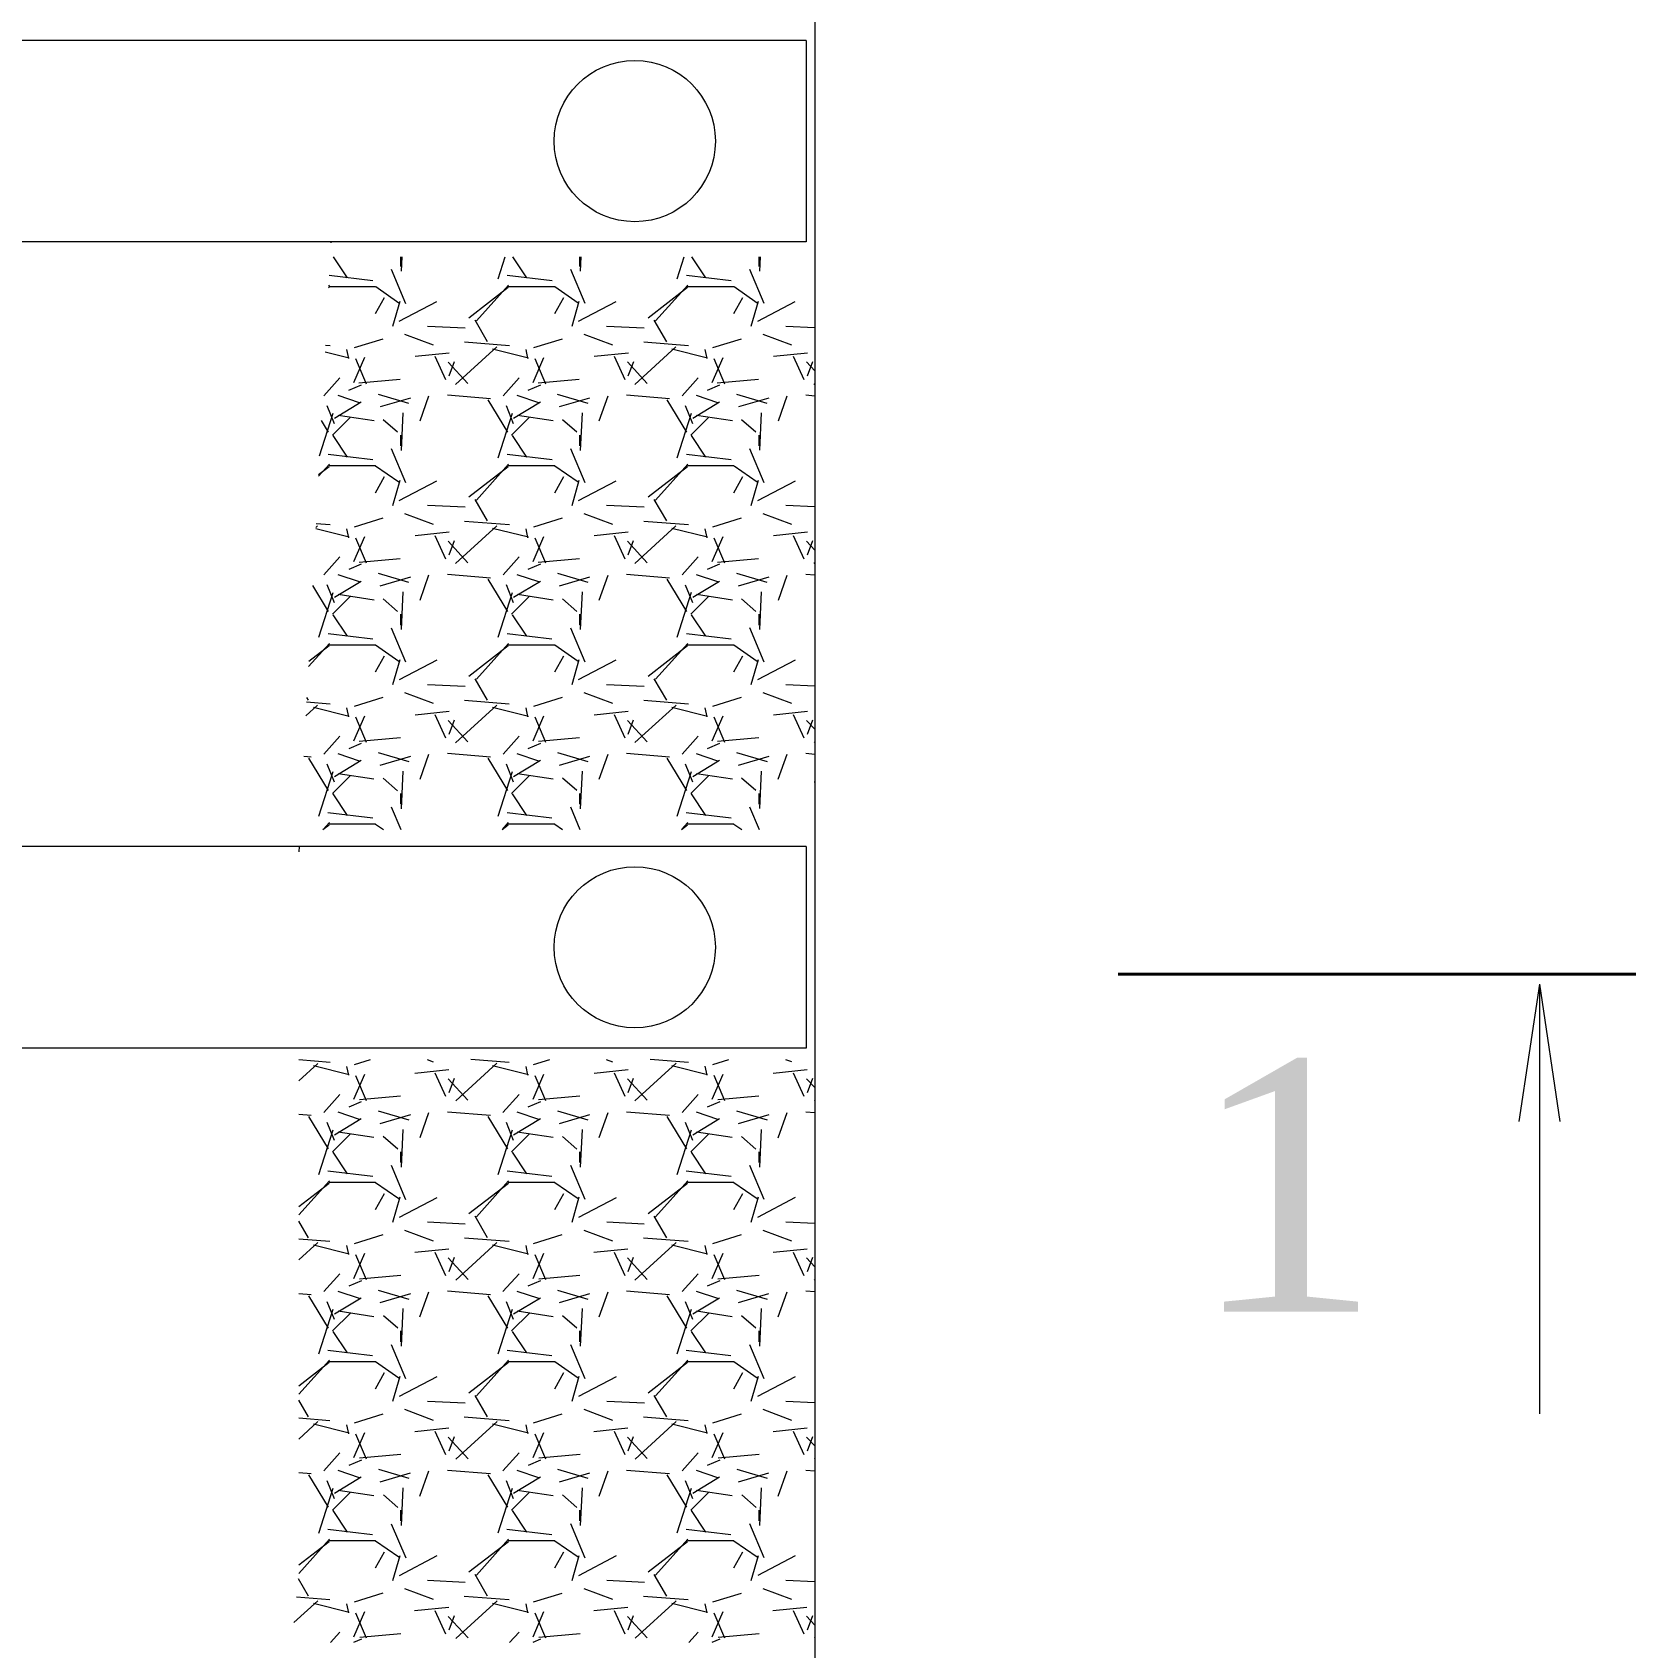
# Model space of a CAD drawing. Header units: millimetres. Extents: x -46762 to 217101, y -107409 to 31524.
# Drawn here: x 207689 to 209280, y -55117 to -53514 of the extents above; entities that cross this region are included whole.
import ezdxf

# ---------------------------------------------------------------- set-up
doc = ezdxf.new("R2010")
doc.units = ezdxf.units.MM
doc.linetypes.add('ACAD_ISO10W100', pattern=[18, 12, -3, 0, -3])
doc.styles.get("Standard").update_dxf_attribs({"font": 'TIMES.TTF'})

msp = doc.modelspace()

# ---------------------------------------------------------------- linework, layer by layer
at = {"color": 7, "linetype": 'ACAD_ISO10W100', "lineweight": 0, "ltscale": 60}
msp.add_line((208464.99, -51197.15), (208464.99, -57646), dxfattribs=at)
at = {"color": 7, "lineweight": 13}
for p, q in [((208464.99, -51911.04), (208464.99, -56559.88)), ((208456.45, -53521.57), (207273.53, -53521.57)), ((208456.45, -53521.57), (208456.45, -53721.57)), ((208456.45, -53721.57), (207273.53, -53721.57)), ((207984.83, -53721.57), (207984.85, -53722.4)), ((207987.26, -53736.38), (208001.16, -53757.23)), ((208054.14, -53746.13), (208054.14, -53736.38)), ((208055.27, -53736.38), (208054.59, -53750.63)), ((208150.79, -53758.18), (208157.76, -53736.38)), ((208165.06, -53736.38), (208178.96, -53757.23)), ((208231.94, -53746.13), (208231.94, -53736.38)), ((208233.07, -53736.38), (208232.39, -53750.6)), ((208328.59, -53758.15), (208335.56, -53736.38)), ((208342.86, -53736.38), (208356.76, -53757.23)), ((208409.74, -53746.13), (208409.74, -53736.38)), ((208410.87, -53736.38), (208410.19, -53750.57)), ((207983.15, -53754.54), (208026.58, -53759.75)), ((208044.81, -53748.77), (208059.03, -53782.55)), ((208159.93, -53754.42), (208204.38, -53759.75)), ((208222.59, -53748.73), (208236.82, -53782.51)), ((208337.74, -53754.42), (208382.19, -53759.75)), ((208400.37, -53748.69), (208414.6, -53782.47)), ((207982.5, -53767.01), (207983.1, -53766.55)), ((207982.59, -53765.28), (207983.43, -53764.35)), ((207983.02, -53765.69), (208029.25, -53765.69)), ((208029.31, -53792.63), (208038.2, -53776.63)), ((208029.32, -53765.88), (208052.44, -53781.88)), ((208121.79, -53796.77), (208160.91, -53766.54)), ((208129.22, -53799.91), (208161.23, -53764.35)), ((208160.82, -53765.69), (208207.05, -53765.69)), ((208207.09, -53792.66), (208215.98, -53776.66)), ((208207.13, -53765.89), (208230.25, -53781.89)), ((208299.6, -53796.76), (208338.72, -53766.53)), ((208307.02, -53799.91), (208339.03, -53764.35)), ((208338.62, -53765.69), (208384.85, -53765.69)), ((208384.88, -53792.69), (208393.77, -53776.69)), ((208384.95, -53765.89), (208408.06, -53781.9)), ((208053.17, -53780.65), (208046.06, -53805.54)), ((208089.76, -53781.15), (208052.42, -53800.7)), ((208230.97, -53780.65), (208223.86, -53805.54)), ((208267.59, -53781.13), (208230.25, -53800.69)), ((208408.77, -53780.64), (208401.66, -53805.54)), ((208445.41, -53781.12), (208408.08, -53800.67)), ((208080.65, -53805.04), (208117.99, -53806.82)), ((208140.41, -53820.72), (208127.96, -53799.38)), ((208258.45, -53805.04), (208295.79, -53806.82)), ((208318.21, -53820.72), (208305.76, -53799.38)), ((208436.25, -53805.04), (208464.99, -53806.41)), ((207984.23, -53824.63), (207979.48, -53824.25)), ((207984.23, -53824.63), (207979.48, -53824.25)), ((208008.41, -53826.51), (208036.85, -53817.62)), ((208057.93, -53813.14), (208086.38, -53823.81)), ((208149.45, -53825.64), (208108.56, -53862.98)), ((208162.03, -53824.63), (208117.58, -53821.07)), ((208162.03, -53824.63), (208117.58, -53821.07)), ((208186.2, -53826.51), (208214.65, -53817.62)), ((208235.73, -53813.14), (208264.18, -53823.81)), ((208327.3, -53825.61), (208286.4, -53862.94)), ((208339.84, -53824.63), (208295.39, -53821.07)), ((208339.84, -53824.63), (208295.39, -53821.07)), ((208363.99, -53826.51), (208392.44, -53817.62)), ((208413.52, -53813.14), (208441.97, -53823.81)), ((208003.16, -53836.89), (207979.13, -53830.88)), ((208002.63, -53837.36), (208000.85, -53828.47)), ((208007.79, -53861), (208018.45, -53836.11)), ((208009.34, -53837.39), (208020, -53862.28)), ((208102.29, -53831.89), (208068.51, -53835.45)), ((208088.08, -53835.03), (208098.75, -53858.15)), ((208120.88, -53862.09), (208101.32, -53840.75)), ((208102.22, -53854.32), (208107.55, -53840.1)), ((208180.96, -53836.89), (208145.4, -53828)), ((208180.42, -53837.35), (208178.64, -53828.46)), ((208185.58, -53861.02), (208196.25, -53836.13)), ((208187.13, -53837.37), (208197.8, -53862.26)), ((208280.08, -53831.89), (208246.3, -53835.45)), ((208265.89, -53835.06), (208276.56, -53858.17)), ((208298.67, -53862.07), (208279.11, -53840.73)), ((208280.01, -53854.33), (208285.35, -53840.11)), ((208358.76, -53836.89), (208323.2, -53828)), ((208358.22, -53837.33), (208356.44, -53828.44)), ((208363.37, -53861.03), (208374.04, -53836.14)), ((208364.92, -53837.36), (208375.59, -53862.25)), ((208457.88, -53831.89), (208424.09, -53835.45)), ((208443.7, -53835.08), (208454.37, -53858.2)), ((208464.99, -53849.55), (208456.89, -53840.72)), ((208457.81, -53854.34), (208463.14, -53840.11)), ((207993.91, -53856.41), (207977.91, -53874.19)), ((208053.61, -53858.24), (208012.72, -53861.8)), ((208171.7, -53856.42), (208155.7, -53874.2)), ((208231.42, -53858.24), (208190.53, -53861.8)), ((208349.5, -53856.43), (208333.49, -53874.21)), ((208409.23, -53858.24), (208368.34, -53861.8)), ((208013.3, -53881.17), (207991.96, -53874.06)), ((208014.95, -53863.68), (208002.51, -53869.01)), ((208031.8, -53872.63), (208062.03, -53881.52)), ((208073.34, -53899.16), (208082.23, -53874.27)), ((208143.11, -53877.35), (208100.44, -53873.79)), ((208191.1, -53881.17), (208169.76, -53874.06)), ((208192.76, -53863.67), (208180.32, -53869.01)), ((208209.59, -53872.63), (208239.82, -53881.52)), ((208251.12, -53899.2), (208260.01, -53874.3)), ((208320.91, -53877.35), (208278.24, -53873.79)), ((208368.9, -53881.17), (208347.56, -53874.06)), ((208370.58, -53863.67), (208358.13, -53869)), ((208387.39, -53872.63), (208417.61, -53881.52)), ((208428.91, -53899.23), (208437.8, -53874.34)), ((208464.99, -53874.54), (208456.04, -53873.79)), ((208464.99, -53862.22), (208464.24, -53862.91)), ((207973.7, -53933.73), (207987.2, -53891.54)), ((207980.97, -53883.89), (207988.08, -53901.67)), ((207988.4, -53896.34), (208015.07, -53880.33)), ((208033.97, -53885.05), (208064.2, -53876.16)), ((208056.37, -53891.09), (208054.59, -53928.42)), ((208160.47, -53910.37), (208140.91, -53878.37)), ((208150.79, -53935.97), (208165.01, -53891.52)), ((208158.77, -53883.9), (208165.88, -53901.68)), ((208166.2, -53896.33), (208192.87, -53880.33)), ((208211.76, -53885.05), (208241.99, -53876.16)), ((208234.17, -53891.06), (208232.39, -53928.4)), ((208338.27, -53910.37), (208318.71, -53878.37)), ((208328.59, -53935.95), (208342.82, -53891.5)), ((208336.57, -53883.9), (208343.69, -53901.68)), ((208344, -53896.33), (208370.67, -53880.33)), ((208389.56, -53885.06), (208419.78, -53876.17)), ((208411.97, -53891.03), (208410.19, -53928.37)), ((207982.66, -53910.37), (207975.55, -53898.73)), ((208004.23, -53895.46), (207986.45, -53913.24)), ((208027.73, -53899.12), (207992.17, -53893.79)), ((208051.06, -53910.49), (208036.83, -53898.04)), ((208182.03, -53895.46), (208164.25, -53913.24)), ((208205.53, -53899.12), (208169.97, -53893.79)), ((208228.84, -53910.47), (208214.61, -53898.02)), ((208359.83, -53895.46), (208342.05, -53913.24)), ((208383.34, -53899.12), (208347.78, -53893.79)), ((208406.62, -53910.45), (208392.39, -53898.01)), ((207986.93, -53913.69), (208001.16, -53935.03)), ((208054.14, -53923.93), (208054.14, -53913.26)), ((208164.73, -53913.69), (208178.96, -53935.03)), ((208231.94, -53923.93), (208231.94, -53913.26)), ((208342.53, -53913.69), (208356.76, -53935.03)), ((208409.74, -53923.93), (208409.74, -53913.26)), ((207982.08, -53932.21), (208026.53, -53937.55)), ((208044.82, -53926.59), (208059.04, -53960.37)), ((208159.88, -53932.21), (208204.34, -53937.55)), ((208222.6, -53926.55), (208236.82, -53960.33)), ((208337.69, -53932.21), (208382.14, -53937.55)), ((208400.38, -53926.51), (208414.61, -53960.29)), ((207972.63, -53954.15), (207983.43, -53942.15)), ((207972.72, -53952.37), (207983.11, -53944.34)), ((207983.02, -53943.49), (208029.25, -53943.49)), ((208029.3, -53943.67), (208052.42, -53959.67)), ((208029.3, -53970.45), (208038.19, -53954.45)), ((208121.81, -53974.56), (208160.92, -53944.33)), ((208129.22, -53977.71), (208161.23, -53942.15)), ((208160.82, -53943.49), (208207.05, -53943.49)), ((208207.09, -53970.48), (208215.98, -53954.48)), ((208207.12, -53943.68), (208230.23, -53959.68)), ((208299.62, -53974.55), (208338.73, -53944.33)), ((208307.02, -53977.71), (208339.03, -53942.15)), ((208338.62, -53943.49), (208384.85, -53943.49)), ((208384.87, -53970.51), (208393.76, -53954.51)), ((208384.93, -53943.68), (208408.04, -53959.69)), ((208053.17, -53958.45), (208046.06, -53983.34)), ((208089.81, -53958.92), (208052.47, -53978.48)), ((208230.97, -53958.45), (208223.86, -53983.34)), ((208267.64, -53958.9), (208230.3, -53978.46)), ((208408.77, -53958.44), (208401.66, -53983.34)), ((208445.46, -53958.89), (208408.13, -53978.44)), ((208080.68, -53982.84), (208118.01, -53984.62)), ((208140.41, -53998.52), (208127.96, -53977.19)), ((208258.48, -53982.84), (208295.81, -53984.62)), ((208318.21, -53998.52), (208305.76, -53977.18)), ((208436.27, -53982.84), (208464.99, -53984.21)), ((207971.66, -54003.44), (207969.94, -54005.01)), ((207984.18, -54002.43), (207970.14, -54001.3)), ((207984.18, -54002.43), (207970.14, -54001.3)), ((208008.38, -54004.32), (208036.83, -53995.43)), ((208057.95, -53990.95), (208086.4, -54001.62)), ((208149.5, -54003.4), (208108.61, -54040.74)), ((208161.98, -54002.43), (208117.53, -53998.87)), ((208161.98, -54002.43), (208117.53, -53998.87)), ((208186.17, -54004.32), (208214.62, -53995.43)), ((208235.75, -53990.95), (208264.19, -54001.62)), ((208327.34, -54003.36), (208286.45, -54040.7)), ((208339.78, -54002.43), (208295.33, -53998.87)), ((208339.78, -54002.43), (208295.33, -53998.87)), ((208363.97, -54004.32), (208392.41, -53995.43)), ((208413.54, -53990.95), (208441.99, -54001.61)), ((208003.16, -54014.69), (207969.87, -54006.36)), ((208002.63, -54015.16), (208000.85, -54006.27)), ((208007.78, -54038.81), (208018.45, -54013.92)), ((208009.34, -54015.2), (208020.01, -54040.09)), ((208102.22, -54009.7), (208068.44, -54013.25)), ((208088.07, -54012.82), (208098.74, -54035.94)), ((208120.89, -54039.9), (208101.34, -54018.57)), ((208102.21, -54032.12), (208107.55, -54017.9)), ((208180.96, -54014.69), (208145.4, -54005.8)), ((208180.42, -54015.15), (208178.65, -54006.26)), ((208185.57, -54038.83), (208196.24, -54013.93)), ((208187.13, -54015.18), (208197.8, -54040.07)), ((208280.01, -54009.7), (208246.23, -54013.25)), ((208265.88, -54012.85), (208276.55, -54035.96)), ((208298.68, -54039.89), (208279.12, -54018.55)), ((208280.01, -54032.13), (208285.34, -54017.91)), ((208358.76, -54014.69), (208323.2, -54005.8)), ((208358.22, -54015.14), (208356.44, -54006.25)), ((208363.37, -54038.84), (208374.03, -54013.95)), ((208364.92, -54015.16), (208375.59, -54040.06)), ((208457.8, -54009.7), (208424.02, -54013.26)), ((208443.69, -54012.87), (208454.36, -54035.98)), ((208464.99, -54027.35), (208456.91, -54018.53)), ((208457.81, -54032.14), (208463.14, -54017.92)), ((207993.91, -54034.22), (207977.9, -54052)), ((208171.7, -54034.23), (208155.69, -54052.01)), ((208349.49, -54034.24), (208333.49, -54052.02)), ((208013.3, -54058.97), (207991.96, -54051.86)), ((208014.98, -54041.47), (208002.53, -54046.8)), ((208053.73, -54036.03), (208012.83, -54039.59)), ((208031.83, -54050.44), (208062.06, -54059.33)), ((208143.12, -54055.15), (208100.45, -54051.59)), ((208191.1, -54058.97), (208169.76, -54051.86)), ((208192.79, -54041.46), (208180.35, -54046.79)), ((208231.54, -54036.03), (208190.64, -54039.59)), ((208209.62, -54050.44), (208239.85, -54059.33)), ((208320.92, -54055.15), (208278.25, -54051.59)), ((208368.9, -54058.97), (208347.56, -54051.86)), ((208370.61, -54041.45), (208358.16, -54046.79)), ((208409.35, -54036.03), (208368.45, -54039.59)), ((208387.41, -54050.43), (208417.64, -54059.32)), ((208464.99, -54052.34), (208456.05, -54051.59)), ((208464.99, -54040.02), (208464.29, -54040.66)), ((207982.66, -54088.17), (207966.92, -54062.41)), ((207980.97, -54061.68), (207988.08, -54079.46)), ((207988.4, -54074.13), (208015.07, -54058.13)), ((208033.94, -54062.86), (208064.17, -54053.97)), ((208073.33, -54076.98), (208082.22, -54052.08)), ((208160.46, -54088.17), (208140.91, -54056.17)), ((208158.77, -54061.69), (208165.88, -54079.47)), ((208166.2, -54074.13), (208192.87, -54058.13)), ((208211.74, -54062.86), (208241.96, -54053.97)), ((208251.12, -54077.01), (208260.01, -54052.12)), ((208338.27, -54088.17), (208318.71, -54056.17)), ((208336.57, -54061.7), (208343.69, -54079.48)), ((208344, -54074.13), (208370.67, -54058.13)), ((208389.53, -54062.86), (208419.75, -54053.97)), ((208428.91, -54077.04), (208437.8, -54052.15)), ((207972.98, -54113.78), (207987.21, -54069.33)), ((208004.23, -54073.26), (207986.45, -54091.04)), ((208027.7, -54076.92), (207992.14, -54071.58)), ((208051.08, -54088.31), (208036.86, -54075.86)), ((208056.37, -54068.89), (208054.59, -54106.22)), ((208150.79, -54113.76), (208165.01, -54069.31)), ((208182.03, -54073.26), (208164.25, -54091.04)), ((208205.5, -54076.92), (208169.94, -54071.58)), ((208228.86, -54088.29), (208214.64, -54075.84)), ((208234.17, -54068.86), (208232.39, -54106.2)), ((208328.6, -54113.74), (208342.82, -54069.29)), ((208359.83, -54073.26), (208342.05, -54091.04)), ((208383.3, -54076.92), (208347.74, -54071.58)), ((208406.64, -54088.27), (208392.42, -54075.83)), ((208411.97, -54068.83), (208410.19, -54106.17)), ((207986.93, -54091.49), (208001.16, -54112.83)), ((208054.14, -54101.73), (208054.14, -54091.06)), ((208164.73, -54091.49), (208178.96, -54112.83)), ((208231.94, -54101.73), (208231.94, -54091.06)), ((208342.53, -54091.49), (208356.76, -54112.83)), ((208409.74, -54101.73), (208409.74, -54091.06)), ((207982.03, -54110.01), (208026.48, -54115.34)), ((208044.82, -54104.41), (208059.05, -54138.19)), ((208159.84, -54110.01), (208204.29, -54115.34)), ((208222.61, -54104.37), (208236.83, -54138.15)), ((208337.64, -54110.01), (208382.09, -54115.34)), ((208400.39, -54104.32), (208414.61, -54138.11)), ((207962.66, -54143.02), (207983.43, -54119.95)), ((207962.94, -54137.73), (207983.13, -54122.13)), ((207983.02, -54121.29), (208029.25, -54121.29)), ((208029.29, -54121.46), (208052.4, -54137.46)), ((208121.82, -54152.35), (208160.94, -54122.12)), ((208129.22, -54155.51), (208161.23, -54119.95)), ((208160.82, -54121.29), (208207.05, -54121.29)), ((208207.1, -54121.47), (208230.21, -54137.47)), ((208299.63, -54152.34), (208338.75, -54122.12)), ((208307.02, -54155.51), (208339.03, -54119.95)), ((208338.62, -54121.29), (208384.85, -54121.29)), ((208384.91, -54121.47), (208408.02, -54137.48)), ((208029.29, -54148.27), (208038.18, -54132.27)), ((208053.17, -54136.25), (208046.06, -54161.14)), ((208089.86, -54136.69), (208052.52, -54156.25)), ((208207.08, -54148.3), (208215.97, -54132.3)), ((208230.97, -54136.25), (208223.86, -54161.14)), ((208267.69, -54136.67), (208230.35, -54156.23)), ((208384.86, -54148.33), (208393.75, -54132.33)), ((208408.77, -54136.24), (208401.66, -54161.14)), ((208445.51, -54136.66), (208408.18, -54156.22)), ((208080.7, -54160.64), (208118.04, -54162.42)), ((208140.41, -54176.32), (208127.97, -54154.99)), ((208258.5, -54160.64), (208295.84, -54162.42)), ((208318.21, -54176.32), (208305.76, -54154.98)), ((208436.3, -54160.64), (208464.99, -54162.01)), ((207984.12, -54180.22), (207960.8, -54178.36)), ((207984.12, -54180.22), (207960.8, -54178.36)), ((207962.61, -54176.33), (207961.05, -54173.65)), ((208008.36, -54182.13), (208036.81, -54173.24)), ((208057.97, -54168.76), (208086.42, -54179.43)), ((208161.93, -54180.22), (208117.48, -54176.67)), ((208161.93, -54180.22), (208117.48, -54176.67)), ((208186.15, -54182.13), (208214.6, -54173.24)), ((208235.76, -54168.75), (208264.21, -54179.42)), ((208339.73, -54180.22), (208295.28, -54176.67)), ((208339.73, -54180.22), (208295.28, -54176.67)), ((208363.94, -54182.13), (208392.39, -54173.24)), ((208413.56, -54168.75), (208442, -54179.42)), ((207971.7, -54181.2), (207960.09, -54191.8)), ((208003.16, -54192.49), (207967.6, -54183.6)), ((208002.63, -54192.97), (208000.85, -54184.08)), ((208007.78, -54216.62), (208018.45, -54191.72)), ((208009.34, -54193), (208020.01, -54217.89)), ((208102.14, -54187.51), (208068.36, -54191.06)), ((208088.07, -54190.61), (208098.74, -54213.72)), ((208102.21, -54209.93), (208107.55, -54195.7)), ((208149.55, -54181.16), (208108.65, -54218.5)), ((208180.96, -54192.49), (208145.4, -54183.6)), ((208180.42, -54192.95), (208178.65, -54184.06)), ((208185.57, -54216.63), (208196.24, -54191.74)), ((208187.14, -54192.99), (208197.8, -54217.88)), ((208279.94, -54187.51), (208246.15, -54191.06)), ((208265.88, -54190.63), (208276.55, -54213.75)), ((208280.01, -54209.94), (208285.34, -54195.71)), ((208327.39, -54181.12), (208286.49, -54218.46)), ((208358.76, -54192.49), (208323.2, -54183.6)), ((208358.22, -54192.94), (208356.44, -54184.05)), ((208363.36, -54216.65), (208374.03, -54191.76)), ((208364.93, -54192.97), (208375.6, -54217.86)), ((208457.73, -54187.51), (208423.95, -54191.06)), ((208443.69, -54190.66), (208454.36, -54213.77)), ((208457.81, -54209.95), (208463.14, -54195.72)), ((207993.9, -54212.03), (207977.9, -54229.81)), ((208120.91, -54217.72), (208101.35, -54196.38)), ((208171.69, -54212.04), (208155.69, -54229.82)), ((208298.69, -54217.7), (208279.14, -54196.37)), ((208349.48, -54212.05), (208333.48, -54229.83)), ((208464.99, -54205.15), (208456.92, -54196.35)), ((208015.01, -54219.25), (208002.56, -54224.59)), ((208053.85, -54213.82), (208012.95, -54217.38)), ((208031.86, -54228.25), (208062.09, -54237.14)), ((208192.82, -54219.25), (208180.38, -54224.58)), ((208231.66, -54213.82), (208190.76, -54217.38)), ((208209.65, -54228.24), (208239.88, -54237.13)), ((208370.63, -54219.24), (208358.19, -54224.58)), ((208409.47, -54213.82), (208368.57, -54217.38)), ((208387.44, -54228.24), (208417.67, -54237.13)), ((208464.99, -54217.82), (208464.33, -54218.42)), ((207965.33, -54232.95), (207957.95, -54232.33)), ((207982.66, -54265.97), (207963.1, -54233.96)), ((207980.97, -54239.48), (207988.08, -54257.26)), ((207988.4, -54251.93), (208015.07, -54235.93)), ((208013.3, -54236.77), (207991.96, -54229.66)), ((208033.92, -54240.67), (208064.14, -54231.78)), ((208073.33, -54254.79), (208082.22, -54229.9)), ((208143.13, -54232.95), (208100.46, -54229.39)), ((208160.46, -54265.97), (208140.9, -54233.97)), ((208158.77, -54239.49), (208165.88, -54257.27)), ((208166.2, -54251.93), (208192.87, -54235.93)), ((208191.1, -54236.77), (208169.76, -54229.66)), ((208211.71, -54240.67), (208241.93, -54231.78)), ((208251.12, -54254.82), (208260.01, -54229.93)), ((208320.93, -54232.95), (208278.26, -54229.39)), ((208338.27, -54265.97), (208318.71, -54233.97)), ((208336.57, -54239.5), (208343.68, -54257.28)), ((208344, -54251.93), (208370.67, -54235.93)), ((208368.9, -54236.77), (208347.56, -54229.66)), ((208389.5, -54240.67), (208419.73, -54231.78)), ((208428.9, -54254.85), (208437.79, -54229.96)), ((208464.99, -54230.14), (208456.06, -54229.39)), ((207972.98, -54291.58), (207987.21, -54247.13)), ((208004.23, -54251.06), (207986.45, -54268.84)), ((208027.66, -54254.71), (207992.1, -54249.38)), ((208051.1, -54266.13), (208036.88, -54253.68)), ((208056.37, -54246.68), (208054.59, -54284.02)), ((208150.79, -54291.56), (208165.02, -54247.11)), ((208182.03, -54251.06), (208164.25, -54268.84)), ((208205.47, -54254.71), (208169.91, -54249.38)), ((208228.88, -54266.11), (208214.66, -54253.66)), ((208234.17, -54246.66), (208232.39, -54283.99)), ((208328.6, -54291.54), (208342.82, -54247.09)), ((208359.83, -54251.06), (208342.05, -54268.84)), ((208383.27, -54254.71), (208347.71, -54249.38)), ((208406.66, -54266.09), (208392.44, -54253.65)), ((208411.97, -54246.63), (208410.19, -54283.97)), ((207986.93, -54269.29), (208001.16, -54290.63)), ((208054.14, -54279.53), (208054.14, -54268.86)), ((208164.73, -54269.29), (208178.96, -54290.63)), ((208231.94, -54279.53), (208231.94, -54268.86)), ((208342.53, -54269.29), (208356.76, -54290.63)), ((208409.74, -54279.53), (208409.74, -54268.86)), ((207981.99, -54287.8), (208026.44, -54293.13)), ((208044.83, -54282.23), (208054.26, -54304.62)), ((208159.79, -54287.8), (208204.24, -54293.13)), ((208222.61, -54282.18), (208232.06, -54304.62)), ((208337.6, -54287.8), (208382.05, -54293.14)), ((208400.4, -54282.14), (208409.86, -54304.62)), ((207977.05, -54304.62), (207983.14, -54299.92)), ((207977.24, -54304.62), (207983.43, -54297.75)), ((207983.02, -54299.09), (208029.25, -54299.09)), ((208029.27, -54299.25), (208037.03, -54304.62)), ((208154.86, -54304.62), (208160.95, -54299.91)), ((208155.04, -54304.62), (208161.23, -54297.75)), ((208160.82, -54299.09), (208207.05, -54299.09)), ((208207.08, -54299.26), (208214.84, -54304.62)), ((208332.66, -54304.62), (208338.77, -54299.91)), ((208332.84, -54304.62), (208339.03, -54297.75)), ((208338.62, -54299.09), (208384.85, -54299.09)), ((208384.89, -54299.26), (208392.64, -54304.62)), ((208456.45, -54321.57), (207273.53, -54321.57)), ((207953.25, -54321.57), (207952.98, -54326.67)), ((208456.45, -54321.57), (208456.45, -54521.57)), ((208456.45, -54521.57), (207273.53, -54521.57)), ((208008.31, -54537.74), (208024.2, -54532.78)), ((208080.42, -54532.78), (208086.45, -54535.04)), ((208161.82, -54535.82), (208123.81, -54532.78)), ((208161.82, -54535.82), (208123.81, -54532.78)), ((208186.1, -54537.74), (208202, -54532.78)), ((208258.22, -54532.78), (208264.25, -54535.04)), ((208339.62, -54535.82), (208301.61, -54532.78)), ((208339.62, -54535.82), (208301.61, -54532.78)), ((208363.89, -54537.75), (208379.8, -54532.78)), ((208436.02, -54532.78), (208442.04, -54535.03)), ((207984.01, -54535.82), (207952.98, -54533.33)), ((207984.01, -54535.82), (207952.98, -54533.33)), ((207971.79, -54536.71), (207952.98, -54553.9)), ((208003.17, -54548.09), (207967.61, -54539.2)), ((208002.63, -54548.57), (208000.85, -54539.68)), ((208007.77, -54572.23), (208018.44, -54547.34)), ((208009.35, -54548.62), (208020.02, -54573.51)), ((208101.99, -54543.12), (208068.21, -54546.68)), ((208088.06, -54546.19), (208098.72, -54569.3)), ((208149.64, -54536.68), (208108.74, -54574.01)), ((208180.97, -54548.09), (208145.41, -54539.2)), ((208180.42, -54548.56), (208178.65, -54539.67)), ((208185.56, -54572.25), (208196.23, -54547.36)), ((208187.14, -54548.6), (208197.81, -54573.49)), ((208279.79, -54543.12), (208246, -54546.68)), ((208265.87, -54546.21), (208276.54, -54569.33)), ((208327.48, -54536.64), (208286.58, -54573.98)), ((208358.77, -54548.09), (208323.21, -54539.2)), ((208358.22, -54548.55), (208356.44, -54539.66)), ((208363.36, -54572.26), (208374.02, -54547.37)), ((208364.93, -54548.58), (208375.6, -54573.48)), ((208457.58, -54543.12), (208423.8, -54546.68)), ((208443.68, -54546.24), (208454.35, -54569.35)), ((208120.94, -54573.35), (208101.38, -54552.02)), ((208102.21, -54565.54), (208107.54, -54551.31)), ((208298.72, -54573.33), (208279.16, -54552)), ((208280.01, -54565.54), (208285.34, -54551.32)), ((208464.99, -54560.75), (208456.95, -54551.98)), ((208457.8, -54565.55), (208463.14, -54551.33)), ((207993.88, -54567.65), (207977.88, -54585.43)), ((208015.07, -54574.83), (208002.62, -54580.16)), ((208054.08, -54569.4), (208013.19, -54572.96)), ((208171.67, -54567.66), (208155.67, -54585.44)), ((208192.88, -54574.82), (208180.43, -54580.16)), ((208231.89, -54569.4), (208191, -54572.96)), ((208349.46, -54567.67), (208333.46, -54585.45)), ((208370.69, -54574.82), (208358.25, -54580.15)), ((208409.7, -54569.4), (208368.81, -54572.96)), ((208464.99, -54573.42), (208464.42, -54573.94)), ((207965.35, -54588.55), (207952.98, -54587.52)), ((207982.65, -54621.57), (207963.1, -54589.56)), ((207980.97, -54595.08), (207988.08, -54612.86)), ((207988.4, -54607.53), (208015.07, -54591.53)), ((208013.3, -54592.37), (207991.96, -54585.26)), ((208031.92, -54583.86), (208062.14, -54592.75)), ((208033.86, -54596.28), (208064.09, -54587.39)), ((208073.32, -54610.41), (208082.21, -54585.52)), ((208143.15, -54588.55), (208100.47, -54584.99)), ((208160.46, -54621.57), (208140.9, -54589.56)), ((208158.77, -54595.09), (208165.88, -54612.87)), ((208166.2, -54607.53), (208192.87, -54591.53)), ((208191.1, -54592.37), (208169.76, -54585.26)), ((208209.71, -54583.86), (208239.93, -54592.75)), ((208211.65, -54596.28), (208241.88, -54587.39)), ((208251.11, -54610.44), (208260, -54585.55)), ((208320.95, -54588.55), (208278.27, -54584.99)), ((208338.26, -54621.57), (208318.7, -54589.57)), ((208336.57, -54595.09), (208343.68, -54612.87)), ((208344.01, -54607.53), (208370.68, -54591.53)), ((208368.9, -54592.37), (208347.56, -54585.26)), ((208387.5, -54583.86), (208417.73, -54592.75)), ((208389.44, -54596.29), (208419.67, -54587.4)), ((208428.89, -54610.47), (208437.78, -54585.58)), ((208464.99, -54585.73), (208456.07, -54584.99)), ((207972.99, -54647.16), (207987.21, -54602.71)), ((208004.23, -54606.66), (207986.45, -54624.44)), ((208027.6, -54610.3), (207992.04, -54604.97)), ((208051.15, -54621.77), (208036.92, -54609.32)), ((208056.37, -54602.28), (208054.59, -54639.62)), ((208150.8, -54647.14), (208165.02, -54602.69)), ((208182.03, -54606.66), (208164.25, -54624.44)), ((208205.41, -54610.3), (208169.85, -54604.97)), ((208228.93, -54621.75), (208214.7, -54609.3)), ((208234.17, -54602.25), (208232.39, -54639.59)), ((208328.6, -54647.12), (208342.83, -54602.67)), ((208359.83, -54606.66), (208342.05, -54624.44)), ((208383.21, -54610.3), (208347.65, -54604.97)), ((208406.71, -54621.73), (208392.48, -54609.29)), ((208411.97, -54602.23), (208410.19, -54639.56)), ((207986.93, -54624.89), (208001.16, -54646.22)), ((208054.14, -54635.13), (208054.14, -54624.46)), ((208164.73, -54624.89), (208178.96, -54646.23)), ((208231.94, -54635.13), (208231.94, -54624.46)), ((208342.53, -54624.89), (208356.76, -54646.23)), ((208409.74, -54635.13), (208409.74, -54624.46)), ((207981.9, -54643.39), (208026.35, -54648.72)), ((208044.85, -54637.86), (208059.07, -54671.64)), ((208159.7, -54643.39), (208204.15, -54648.72)), ((208222.63, -54637.82), (208236.85, -54671.6)), ((208337.51, -54643.39), (208381.96, -54648.72)), ((208400.41, -54637.78), (208414.64, -54671.56)), ((207952.98, -54687.18), (207983.43, -54653.35)), ((207952.98, -54678.83), (207983.17, -54655.5)), ((207983.02, -54654.69), (208029.25, -54654.69)), ((208029.23, -54654.83), (208052.35, -54670.83)), ((208121.87, -54685.72), (208160.98, -54655.49)), ((208129.22, -54688.91), (208161.23, -54653.35)), ((208160.82, -54654.69), (208207.05, -54654.69)), ((208207.05, -54654.83), (208230.16, -54670.84)), ((208299.68, -54685.71), (208338.8, -54655.49)), ((208307.02, -54688.91), (208339.03, -54653.35)), ((208338.62, -54654.69), (208384.85, -54654.69)), ((208384.86, -54654.84), (208407.97, -54670.84)), ((208029.27, -54681.72), (208038.16, -54665.72)), ((208053.17, -54669.65), (208046.06, -54694.54)), ((208090.01, -54670), (208052.68, -54689.56)), ((208207.05, -54681.75), (208215.94, -54665.75)), ((208230.97, -54669.65), (208223.86, -54694.54)), ((208267.84, -54669.99), (208230.5, -54689.54)), ((208384.83, -54681.78), (208393.72, -54665.78)), ((208408.78, -54669.64), (208401.66, -54694.54)), ((208445.67, -54669.97), (208408.33, -54689.53)), ((208140.41, -54709.73), (208127.97, -54688.4)), ((208318.21, -54709.73), (208305.77, -54688.39)), ((207962.62, -54709.74), (207952.98, -54693.21)), ((208008.28, -54715.55), (208036.73, -54706.66)), ((208058.02, -54702.18), (208086.47, -54712.84)), ((208080.78, -54694.04), (208118.12, -54695.82)), ((208186.08, -54715.55), (208214.53, -54706.66)), ((208235.82, -54702.17), (208264.27, -54712.84)), ((208258.58, -54694.04), (208295.92, -54695.82)), ((208363.87, -54715.55), (208392.32, -54706.66)), ((208413.61, -54702.17), (208442.06, -54712.84)), ((208436.38, -54694.04), (208464.99, -54695.41)), ((207983.96, -54713.61), (207952.98, -54711.13)), ((207983.96, -54713.61), (207952.98, -54711.13)), ((207971.84, -54714.47), (207952.98, -54731.69)), ((208003.17, -54725.89), (207967.61, -54717)), ((208002.63, -54726.37), (208000.85, -54717.48)), ((208007.77, -54750.04), (208018.44, -54725.15)), ((208101.92, -54720.93), (208068.14, -54724.48)), ((208088.05, -54723.98), (208098.72, -54747.09)), ((208149.68, -54714.44), (208108.79, -54751.77)), ((208161.76, -54713.61), (208117.31, -54710.06)), ((208161.76, -54713.61), (208117.31, -54710.06)), ((208180.97, -54725.89), (208145.41, -54717)), ((208180.42, -54726.36), (208178.65, -54717.47)), ((208185.56, -54750.05), (208196.23, -54725.16)), ((208279.71, -54720.93), (208245.93, -54724.48)), ((208265.86, -54724), (208276.53, -54747.11)), ((208327.52, -54714.4), (208286.63, -54751.73)), ((208339.57, -54713.61), (208295.12, -54710.06)), ((208339.57, -54713.61), (208295.12, -54710.06)), ((208358.77, -54725.89), (208323.21, -54717)), ((208358.22, -54726.35), (208356.44, -54717.46)), ((208363.35, -54750.07), (208374.02, -54725.18)), ((208457.5, -54720.93), (208423.72, -54724.48)), ((208443.67, -54724.03), (208454.34, -54747.14)), ((208009.35, -54726.42), (208020.02, -54751.32)), ((208120.95, -54751.17), (208101.39, -54729.83)), ((208102.21, -54743.34), (208107.54, -54729.12)), ((208187.15, -54726.41), (208197.81, -54751.3)), ((208298.73, -54751.15), (208279.18, -54729.82)), ((208280.01, -54743.35), (208285.34, -54729.12)), ((208364.94, -54726.39), (208375.61, -54751.28)), ((208464.99, -54738.56), (208456.96, -54729.8)), ((208457.8, -54743.36), (208463.14, -54729.13)), ((207993.87, -54745.46), (207977.87, -54763.24)), ((208015.1, -54752.61), (208002.65, -54757.95)), ((208054.2, -54747.19), (208013.3, -54750.75)), ((208171.66, -54745.47), (208155.66, -54763.25)), ((208192.91, -54752.61), (208180.46, -54757.94)), ((208232.01, -54747.19), (208191.11, -54750.75)), ((208349.46, -54745.47), (208333.45, -54763.25)), ((208370.72, -54752.6), (208358.27, -54757.94)), ((208409.82, -54747.19), (208368.92, -54750.75)), ((208464.99, -54751.22), (208464.47, -54751.7)), ((207965.36, -54766.35), (207952.98, -54765.32)), ((207982.65, -54799.36), (207963.09, -54767.36)), ((207980.96, -54772.88), (207988.08, -54790.66)), ((207988.41, -54785.33), (208015.08, -54769.33)), ((208013.3, -54770.17), (207991.96, -54763.06)), ((208031.94, -54761.67), (208062.17, -54770.56)), ((208033.83, -54774.09), (208064.06, -54765.2)), ((208073.31, -54788.22), (208082.2, -54763.33)), ((208143.16, -54766.35), (208100.48, -54762.79)), ((208160.46, -54799.37), (208140.9, -54767.36)), ((208158.77, -54772.88), (208165.88, -54790.66)), ((208166.21, -54785.33), (208192.88, -54769.33)), ((208191.1, -54770.17), (208169.76, -54763.06)), ((208209.74, -54761.67), (208239.96, -54770.56)), ((208211.62, -54774.09), (208241.85, -54765.2)), ((208251.1, -54788.25), (208259.99, -54763.36)), ((208320.95, -54766.35), (208278.28, -54762.79)), ((208338.26, -54799.37), (208318.7, -54767.36)), ((208336.57, -54772.89), (208343.68, -54790.67)), ((208344.01, -54785.33), (208370.68, -54769.33)), ((208368.9, -54770.17), (208347.56, -54763.06)), ((208387.53, -54761.66), (208417.75, -54770.55)), ((208389.41, -54774.09), (208419.64, -54765.2)), ((208428.89, -54788.28), (208437.78, -54763.39)), ((208464.99, -54763.53), (208456.08, -54762.79)), ((207972.99, -54824.96), (207987.21, -54780.51)), ((208004.23, -54784.46), (207986.45, -54802.24)), ((208027.57, -54788.1), (207992.01, -54782.76)), ((208051.17, -54799.59), (208036.95, -54787.14)), ((208056.37, -54780.08), (208054.59, -54817.42)), ((208150.8, -54824.94), (208165.02, -54780.49)), ((208182.03, -54784.46), (208164.25, -54802.24)), ((208205.37, -54788.1), (208169.81, -54782.76)), ((208228.95, -54799.57), (208214.73, -54787.12)), ((208234.17, -54780.05), (208232.39, -54817.39)), ((208328.6, -54824.92), (208342.83, -54780.47)), ((208359.83, -54784.46), (208342.05, -54802.24)), ((208383.18, -54788.1), (208347.62, -54782.76)), ((208406.73, -54799.55), (208392.51, -54787.11)), ((208411.97, -54780.03), (208410.19, -54817.36)), ((207986.93, -54802.69), (208001.16, -54824.02)), ((208054.14, -54812.93), (208054.14, -54802.26)), ((208164.73, -54802.69), (208178.96, -54824.03)), ((208231.94, -54812.93), (208231.94, -54802.26)), ((208342.53, -54802.69), (208356.76, -54824.03)), ((208409.74, -54812.93), (208409.74, -54802.26)), ((207981.85, -54821.18), (208026.3, -54826.52)), ((208044.86, -54815.68), (208059.08, -54849.46)), ((208159.66, -54821.18), (208204.11, -54826.52)), ((208222.64, -54815.64), (208236.86, -54849.42)), ((208337.46, -54821.18), (208381.91, -54826.52)), ((208400.42, -54815.59), (208414.64, -54849.38)), ((207952.98, -54864.98), (207983.43, -54831.15)), ((207952.98, -54856.64), (207983.19, -54833.29)), ((207983.02, -54832.49), (208029.25, -54832.49)), ((208029.22, -54832.62), (208052.33, -54848.62)), ((208121.88, -54863.51), (208161, -54833.29)), ((208129.22, -54866.71), (208161.23, -54831.15)), ((208160.82, -54832.49), (208207.05, -54832.49)), ((208207.03, -54832.62), (208230.14, -54848.63)), ((208299.69, -54863.5), (208338.81, -54833.28)), ((208307.02, -54866.7), (208339.03, -54831.14)), ((208338.62, -54832.49), (208384.85, -54832.49)), ((208384.84, -54832.63), (208407.95, -54848.63)), ((208029.26, -54859.54), (208038.15, -54843.53)), ((208053.17, -54847.45), (208046.06, -54872.34)), ((208090.06, -54847.77), (208052.73, -54867.33)), ((208207.04, -54859.57), (208215.93, -54843.56)), ((208230.97, -54847.45), (208223.86, -54872.34)), ((208267.89, -54847.76), (208230.55, -54867.32)), ((208384.83, -54859.6), (208393.72, -54843.59)), ((208408.78, -54847.44), (208401.66, -54872.34)), ((208445.72, -54847.74), (208408.38, -54867.3)), ((208140.41, -54887.53), (208127.97, -54866.2)), ((208318.21, -54887.53), (208305.77, -54866.19)), ((207962.62, -54887.54), (207952.98, -54871.01)), ((208008.26, -54893.36), (208036.71, -54884.47)), ((208058.04, -54879.98), (208086.49, -54890.65)), ((208080.81, -54871.84), (208118.15, -54873.62)), ((208186.05, -54893.36), (208214.5, -54884.47)), ((208235.84, -54879.98), (208264.28, -54890.65)), ((208258.61, -54871.84), (208295.95, -54873.62)), ((208363.85, -54893.36), (208392.29, -54884.47)), ((208413.63, -54879.98), (208442.08, -54890.65)), ((208436.41, -54871.84), (208464.99, -54873.2)), ((207983.91, -54891.41), (207952.98, -54888.94)), ((207983.91, -54891.41), (207952.98, -54888.94)), ((207971.88, -54892.23), (207952.98, -54909.49)), ((208003.17, -54903.69), (207967.61, -54894.8)), ((208002.63, -54904.18), (208000.85, -54895.29)), ((208101.84, -54898.73), (208068.06, -54902.29)), ((208149.73, -54892.19), (208108.83, -54929.53)), ((208161.71, -54891.41), (208117.26, -54887.85)), ((208161.71, -54891.41), (208117.26, -54887.85)), ((208180.97, -54903.69), (208145.41, -54894.8)), ((208180.43, -54904.16), (208178.65, -54895.27)), ((208279.64, -54898.73), (208245.85, -54902.29)), ((208327.57, -54892.16), (208286.67, -54929.49)), ((208339.51, -54891.41), (208295.06, -54887.85)), ((208339.51, -54891.41), (208295.06, -54887.85)), ((208358.77, -54903.69), (208323.21, -54894.8)), ((208358.22, -54904.15), (208356.44, -54895.26)), ((208457.43, -54898.73), (208423.65, -54902.29)), ((208007.77, -54927.85), (208018.43, -54902.95)), ((208009.36, -54904.23), (208020.02, -54929.12)), ((208088.05, -54901.77), (208098.71, -54924.88)), ((208120.96, -54928.99), (208101.41, -54907.65)), ((208102.21, -54921.14), (208107.54, -54906.92)), ((208185.56, -54927.86), (208196.23, -54902.97)), ((208187.15, -54904.21), (208197.82, -54929.11)), ((208265.86, -54901.79), (208276.53, -54924.9)), ((208298.75, -54928.97), (208279.19, -54907.63)), ((208280, -54921.15), (208285.34, -54906.93)), ((208363.35, -54927.88), (208374.02, -54902.99)), ((208364.94, -54904.2), (208375.61, -54929.09)), ((208443.67, -54901.81), (208454.34, -54924.93)), ((208464.99, -54916.36), (208456.98, -54907.61)), ((208457.8, -54921.16), (208463.13, -54906.94)), ((207993.87, -54923.26), (207977.86, -54941.04)), ((208015.12, -54930.4), (208002.68, -54935.73)), ((208054.31, -54924.98), (208013.42, -54928.54)), ((208171.66, -54923.27), (208155.65, -54941.05)), ((208192.94, -54930.4), (208180.49, -54935.73)), ((208232.12, -54924.98), (208191.23, -54928.54)), ((208349.45, -54923.28), (208333.45, -54941.06)), ((208370.75, -54930.39), (208358.3, -54935.72)), ((208409.93, -54924.98), (208369.04, -54928.54)), ((208464.99, -54929.02), (208464.51, -54929.46)), ((207965.37, -54944.15), (207952.98, -54943.11)), ((207982.65, -54977.16), (207963.09, -54945.16)), ((207988.41, -54963.13), (208015.08, -54947.13)), ((208013.3, -54947.97), (207991.96, -54940.86)), ((208031.97, -54939.48), (208062.2, -54948.37)), ((208033.8, -54951.9), (208064.03, -54943.01)), ((208073.31, -54966.03), (208082.2, -54941.14)), ((208143.16, -54944.15), (208100.49, -54940.59)), ((208160.45, -54977.16), (208140.9, -54945.16)), ((208166.21, -54963.13), (208192.88, -54947.13)), ((208191.1, -54947.97), (208169.76, -54940.86)), ((208209.76, -54939.47), (208239.99, -54948.36)), ((208211.59, -54951.9), (208241.82, -54943.01)), ((208251.1, -54966.06), (208259.99, -54941.17)), ((208320.96, -54944.15), (208278.29, -54940.59)), ((208338.26, -54977.17), (208318.7, -54945.16)), ((208344.01, -54963.13), (208370.68, -54947.13)), ((208368.9, -54947.97), (208347.56, -54940.86)), ((208387.56, -54939.47), (208417.78, -54948.36)), ((208389.39, -54951.9), (208419.61, -54943.01)), ((208428.89, -54966.09), (208437.78, -54941.2)), ((208464.99, -54941.33), (208456.09, -54940.59)), ((207972.99, -55002.75), (207987.22, -54958.3)), ((207980.96, -54950.67), (207988.08, -54968.45)), ((208004.23, -54962.26), (207986.45, -54980.04)), ((208027.54, -54965.89), (207991.98, -54960.56)), ((208051.19, -54977.41), (208036.97, -54964.96)), ((208056.37, -54957.88), (208054.59, -54995.22)), ((208150.8, -55002.73), (208165.02, -54958.28)), ((208158.77, -54950.68), (208165.88, -54968.46)), ((208182.03, -54962.26), (208164.25, -54980.04)), ((208205.34, -54965.89), (208169.78, -54960.56)), ((208228.97, -54977.39), (208214.75, -54964.94)), ((208234.17, -54957.85), (208232.39, -54995.19)), ((208328.61, -55002.71), (208342.83, -54958.26)), ((208336.57, -54950.69), (208343.68, -54968.47)), ((208359.83, -54962.26), (208342.05, -54980.04)), ((208383.15, -54965.89), (208347.59, -54960.56)), ((208406.75, -54977.37), (208392.53, -54964.93)), ((208411.97, -54957.82), (208410.19, -54995.16)), ((207986.93, -54980.49), (208001.16, -55001.82)), ((208054.14, -54990.73), (208054.14, -54980.06)), ((208164.73, -54980.49), (208178.96, -55001.82)), ((208231.94, -54990.73), (208231.94, -54980.06)), ((208342.53, -54980.49), (208356.76, -55001.83)), ((208409.74, -54990.73), (208409.74, -54980.06)), ((208044.86, -54993.5), (208059.09, -55027.28)), ((208222.65, -54993.45), (208236.87, -55027.24)), ((208400.43, -54993.41), (208414.65, -55027.19)), ((207952.98, -55042.78), (207983.43, -55008.95)), ((207952.98, -55034.44), (207983.2, -55011.08)), ((207981.8, -54998.98), (208026.25, -55004.31)), ((207983.02, -55010.29), (208029.25, -55010.29)), ((208029.2, -55010.4), (208052.31, -55026.41)), ((208121.9, -55041.3), (208161.01, -55011.08)), ((208129.22, -55044.51), (208161.23, -55008.95)), ((208159.61, -54998.98), (208204.06, -55004.31)), ((208160.82, -55010.29), (208207.05, -55010.29)), ((208207.01, -55010.41), (208230.12, -55026.41)), ((208299.71, -55041.29), (208338.83, -55011.07)), ((208307.02, -55044.5), (208339.03, -55008.94)), ((208337.42, -54998.98), (208381.87, -55004.31)), ((208338.62, -55010.29), (208384.85, -55010.29)), ((208384.82, -55010.42), (208407.94, -55026.42)), ((208029.25, -55037.35), (208038.14, -55021.35)), ((208053.17, -55025.25), (208046.06, -55050.14)), ((208090.12, -55025.54), (208052.78, -55045.1)), ((208207.03, -55037.38), (208215.92, -55021.38)), ((208230.97, -55025.25), (208223.86, -55050.14)), ((208267.94, -55025.53), (208230.6, -55045.09)), ((208384.82, -55037.41), (208393.71, -55021.41)), ((208408.78, -55025.24), (208401.66, -55050.14)), ((208445.77, -55025.51), (208408.43, -55045.07)), ((208140.42, -55065.34), (208127.97, -55044)), ((208318.21, -55065.33), (208305.77, -55044)), ((207962.62, -55065.34), (207952.67, -55048.28)), ((208058.06, -55057.79), (208086.51, -55068.46)), ((208080.84, -55049.64), (208118.18, -55051.42)), ((208235.85, -55057.79), (208264.3, -55068.45)), ((208258.64, -55049.64), (208295.98, -55051.42)), ((208413.65, -55057.78), (208442.09, -55068.45)), ((208436.44, -55049.64), (208464.99, -55051)), ((207971.93, -55069.99), (207948.15, -55091.7)), ((207983.85, -55069.21), (207950.77, -55066.56)), ((207983.85, -55069.21), (207950.77, -55066.56)), ((208003.17, -55081.49), (207967.61, -55072.6)), ((208002.63, -55081.98), (208000.85, -55073.09)), ((208008.24, -55071.16), (208036.68, -55062.27)), ((208101.77, -55076.54), (208067.99, -55080.1)), ((208149.77, -55069.95), (208108.88, -55107.29)), ((208161.66, -55069.21), (208117.21, -55065.65)), ((208161.66, -55069.21), (208117.21, -55065.65)), ((208180.97, -55081.49), (208145.41, -55072.6)), ((208180.43, -55081.97), (208178.65, -55073.08)), ((208186.03, -55071.17), (208214.48, -55062.28)), ((208279.56, -55076.54), (208245.78, -55080.1)), ((208327.61, -55069.91), (208286.72, -55107.25)), ((208339.46, -55069.21), (208295.01, -55065.65)), ((208339.46, -55069.21), (208295.01, -55065.65)), ((208358.77, -55081.49), (208323.21, -55072.6)), ((208358.22, -55081.95), (208356.45, -55073.06)), ((208363.82, -55071.17), (208392.27, -55062.28)), ((208457.35, -55076.54), (208423.57, -55080.1)), ((208007.76, -55105.65), (208018.43, -55080.76)), ((208009.36, -55082.04), (208020.03, -55106.93)), ((208088.04, -55079.55), (208098.71, -55102.67)), ((208120.98, -55106.8), (208101.42, -55085.47)), ((208102.21, -55098.95), (208107.54, -55084.72)), ((208185.55, -55105.67), (208196.22, -55080.78)), ((208187.15, -55082.02), (208197.82, -55106.91)), ((208265.85, -55079.58), (208276.52, -55102.69)), ((208298.76, -55106.78), (208279.2, -55085.45)), ((208280, -55098.96), (208285.34, -55084.73)), ((208363.35, -55105.68), (208374.01, -55080.79)), ((208364.94, -55082.01), (208375.61, -55106.9)), ((208443.66, -55079.6), (208454.33, -55102.72)), ((208464.99, -55094.16), (208456.99, -55085.43)), ((208457.8, -55098.97), (208463.13, -55084.74)), ((207993.86, -55101.07), (207984.45, -55111.53)), ((208015.15, -55108.19), (208007.36, -55111.53)), ((208054.43, -55102.77), (208013.54, -55106.33)), ((208171.65, -55101.08), (208162.25, -55111.53)), ((208192.97, -55108.18), (208185.15, -55111.53)), ((208232.24, -55102.77), (208191.35, -55106.33)), ((208349.44, -55101.09), (208340.05, -55111.53)), ((208370.78, -55108.18), (208362.95, -55111.53)), ((208410.05, -55102.77), (208369.16, -55106.33)), ((208464.99, -55106.82), (208464.56, -55107.21))]:
    msp.add_line(p, q, dxfattribs=at)
at = {"lineweight": 40}
msp.add_line((208766.12, -54448.31), (209279.72, -54448.31), dxfattribs=at)
at = {"lineweight": 20}
for q in [(209163.81, -54594.34), (209184.13, -54884.56), (209204.46, -54594.34)]:
    msp.add_line((209184.13, -54458.04), q, dxfattribs=at)
at = {"color": 7, "lineweight": 13}
for centre in [(208286.43, -53621.57), (208286.43, -54421.57)]:
    msp.add_circle(centre, 80, dxfattribs=at)

# ---------------------------------------------------------------- texts
at = {"lineweight": 0}
msp.add_text('1', height=250, dxfattribs=at).set_placement((208837.9, -54783.05))

doc.saveas('drawing.dxf')
